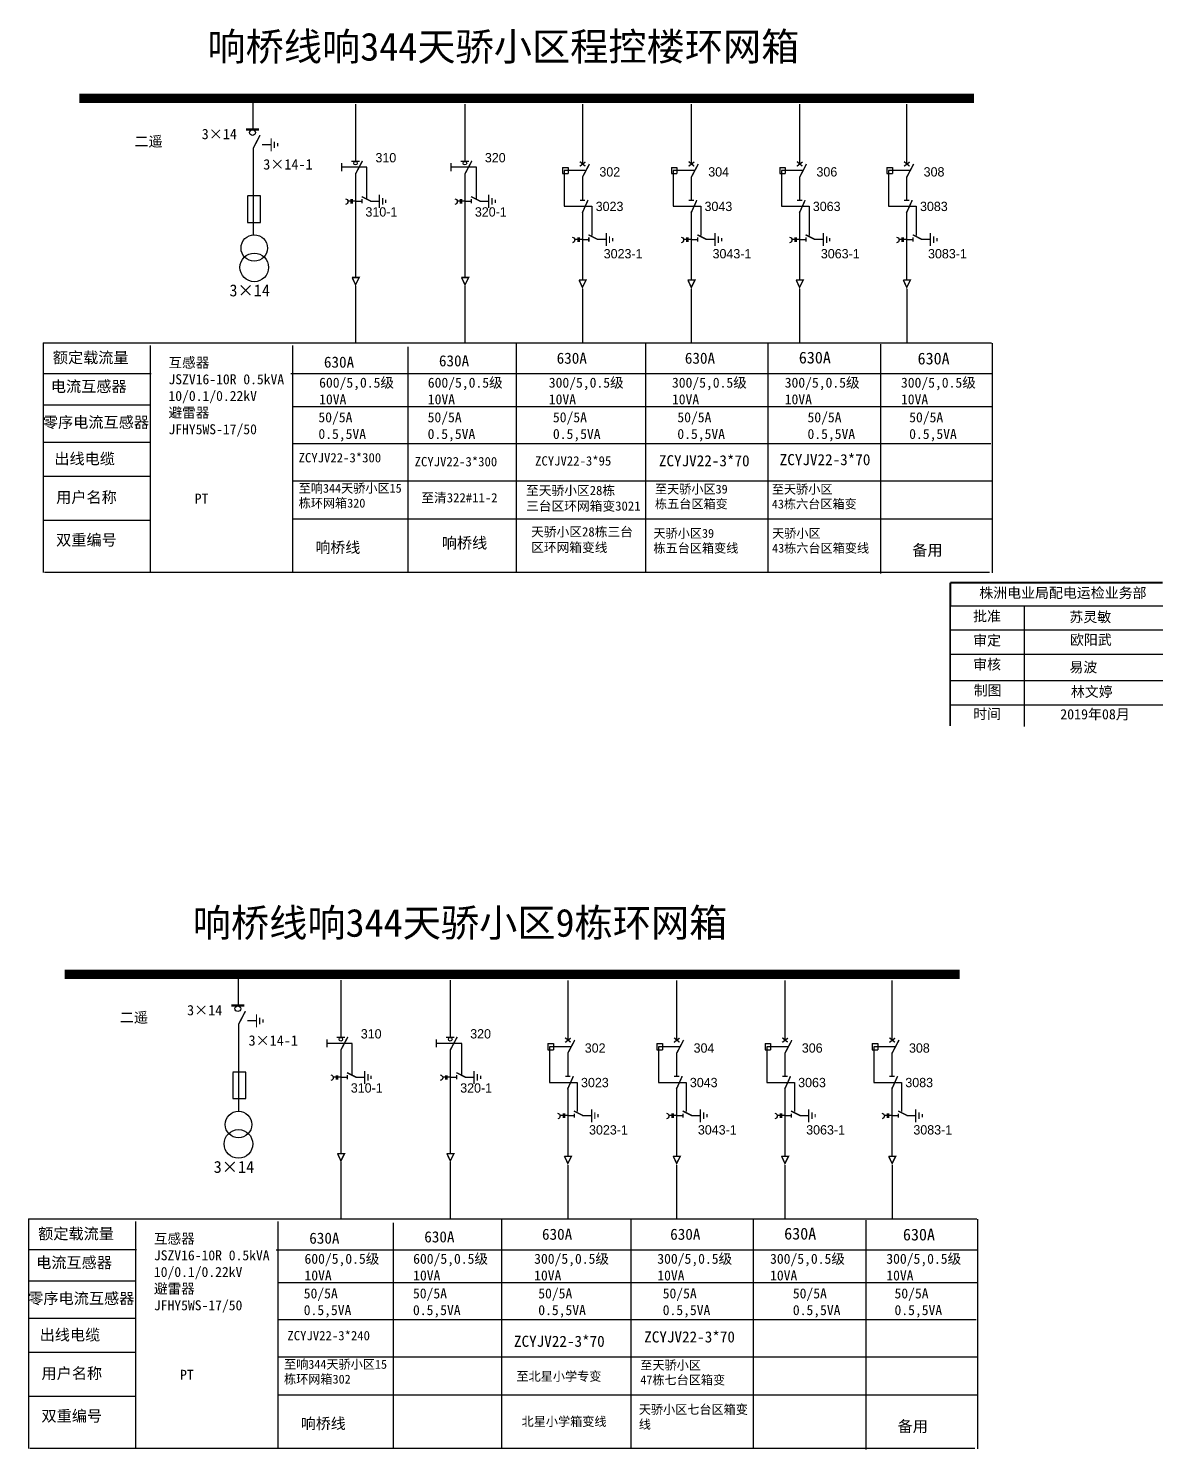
# Model space of a CAD drawing. Extents: x -183 to 78, y -256 to 3.
# Drawn here: x -181.1 to -59.5, y -148.9 to 3.4 of the extents above; entities that cross this region are included whole.
import ezdxf

# ---------------------------------------------------------------- set-up
doc = ezdxf.new("R2010")
doc.units = 0
doc.header["$LTSCALE"] = 0.774411
doc.linetypes.add('ACAD_ISO02W100', pattern=[15, 12, -3])
doc.linetypes.add('CENTER', pattern=[50.8, 31.75, -6.35, 6.35, -6.35])
doc.layers.get('0').update_dxf_attribs({"linetype": 'CONTINUOUS'})
doc.styles.add('hztxt_txtstyle_0.00_0_0', font='simkai.ttf')
doc.styles.add('hztxt_txtstyle_1.80_0_0', font='', dxfattribs={"height": 1.8, "bigfont": 'hztxt.shx'})
doc.styles.add('hztxt_txtstyle_2.70_0_0', font='simkai.ttf', dxfattribs={"height": 2.7})
doc.styles.add('KaiTi_txtstyle_0.95_0_0', font='simkai.ttf', dxfattribs={"height": 0.952327})
doc.styles.add('KaiTi_txtstyle_1.00_0_0', font='simkai.ttf', dxfattribs={"height": 1})
doc.styles.add('KaiTi_txtstyle_1.19_0_0', font='simkai.ttf', dxfattribs={"height": 1.190409})
doc.styles.add('KaiTi_txtstyle_100.00_0_0100', font='simkai.ttf', dxfattribs={"height": 100})
doc.styles.add('SimSun_txtstyle_1.09_0_0', font='', dxfattribs={"height": 1.0944})
doc.styles.add('SimSun_txtstyle_1.17_0_0', font='', dxfattribs={"height": 1.174299})
doc.styles.add('SimSun_txtstyle_3.00_0_0', font='', dxfattribs={"height": 3})
doc.styles.get("Standard").update_dxf_attribs({"font": '', "height": 2.5})
doc.styles.add('字体', font='', dxfattribs={"height": 2.5})
doc.styles.get('hztxt_txtstyle_1.80_0_0').set_extended_font_data('hztxt')
doc.styles.get('SimSun_txtstyle_1.09_0_0').set_extended_font_data('SimSun')
doc.styles.get('SimSun_txtstyle_1.17_0_0').set_extended_font_data('SimSun')
doc.styles.get('SimSun_txtstyle_3.00_0_0').set_extended_font_data('SimSun')
doc.styles.get('Standard').set_extended_font_data('SimSun')
doc.styles.get('字体').set_extended_font_data('SimSun')

# ---------------------------------------------------------------- blocks, each defined once
blk = doc.blocks.new('JD')
for points in [[(-2, 0.2), (-2, -0.2), (2, 0.2), (2, -0.2)], [(1, -1.2), (1, -0.8), (-1, -1.2), (-1, -0.8)], [(-0.5, -1.8), (-0.5, -2.2), (0.5, -1.8), (0.5, -2.2)]]:
    blk.add_trace(points)

msp = doc.modelspace()

# ---------------------------------------------------------------- linework, layer by layer
at = {"color": 0}
for p, q in [((-157.06, -4.12), (-157.06, -7.41)), ((-146.08, -4.73), (-146.08, -10.84)), ((-134.36, -4.73), (-134.36, -10.84)), ((-121.77, -4.76), (-121.77, -11.18)), ((-110.11, -4.76), (-110.11, -11.18)), ((-98.51, -4.76), (-98.51, -11.18)), ((-87.04, -4.76), (-87.04, -11.18)), ((-156.06, -9.08), (-155.12, -9.08)), ((-157.04, -9.45), (-157.04, -18.77)), ((-123.9, -11.52), (-123.3, -11.52)), ((-123.9, -11.52), (-123.9, -12.19)), ((-123.3, -11.52), (-123.3, -12.19)), ((-112.24, -11.52), (-111.64, -11.52)), ((-112.24, -11.52), (-112.24, -12.19)), ((-111.64, -11.52), (-111.64, -12.19)), ((-100.64, -11.52), (-100.05, -11.52)), ((-100.64, -11.52), (-100.64, -12.19)), ((-100.05, -11.52), (-100.05, -12.19)), ((-89.17, -11.52), (-88.57, -11.52)), ((-89.17, -11.52), (-89.17, -12.19)), ((-88.57, -11.52), (-88.57, -12.19)), ((-146.08, -12.2), (-146.08, -23.3)), ((-134.36, -12.2), (-134.36, -23.3)), ((-123.9, -12.19), (-123.3, -12.19)), ((-121.77, -12.54), (-121.77, -15.01)), ((-112.24, -12.19), (-111.64, -12.19)), ((-110.11, -12.54), (-110.11, -15.01)), ((-100.64, -12.19), (-100.05, -12.19)), ((-98.51, -12.54), (-98.51, -15.01)), ((-89.17, -12.19), (-88.57, -12.19)), ((-87.04, -12.54), (-87.04, -15.01)), ((-146.08, -15.15), (-145.38, -15.15)), ((-144.48, -15.13), (-143.54, -15.13)), ((-134.36, -15.15), (-133.67, -15.15)), ((-132.76, -15.13), (-131.82, -15.13)), ((-121.77, -16.25), (-121.77, -23.56)), ((-110.11, -16.25), (-110.11, -23.56)), ((-98.51, -16.25), (-98.51, -23.56)), ((-87.04, -16.25), (-87.04, -23.56)), ((-121.77, -19.25), (-121.08, -19.25)), ((-120.18, -19.23), (-119.24, -19.23)), ((-110.11, -19.25), (-109.42, -19.25)), ((-108.52, -19.23), (-107.58, -19.23)), ((-98.51, -19.25), (-97.82, -19.25)), ((-96.92, -19.23), (-95.98, -19.23)), ((-87.04, -19.25), (-86.35, -19.25)), ((-85.44, -19.23), (-84.5, -19.23)), ((-167.97, -33.63), (-179.45, -33.63)), ((-168.01, -37.01), (-179.5, -37.01)), ((-168.01, -40.99), (-179.5, -40.99)), ((-168.05, -44.63), (-179.54, -44.63)), ((-168.01, -49.36), (-179.5, -49.36)), ((-158.63, -98), (-158.63, -101.29)), ((-147.65, -98.6), (-147.65, -104.71)), ((-135.93, -98.6), (-135.93, -104.71)), ((-123.34, -98.64), (-123.34, -105.05)), ((-111.68, -98.64), (-111.68, -105.05)), ((-100.08, -98.64), (-100.08, -105.05)), ((-88.61, -98.64), (-88.61, -105.05)), ((-158.61, -103.32), (-158.61, -112.65)), ((-157.63, -102.95), (-156.69, -102.95)), ((-147.65, -106.08), (-147.65, -117.18)), ((-135.93, -106.08), (-135.93, -117.18)), ((-125.47, -105.4), (-125.47, -106.06)), ((-125.47, -105.4), (-124.87, -105.4)), ((-125.47, -106.06), (-124.87, -106.06)), ((-124.87, -105.4), (-124.87, -106.06)), ((-123.34, -106.41), (-123.34, -108.89)), ((-113.81, -105.4), (-113.81, -106.06)), ((-113.81, -105.4), (-113.21, -105.4)), ((-113.81, -106.06), (-113.21, -106.06)), ((-113.21, -105.4), (-113.21, -106.06)), ((-111.68, -106.41), (-111.68, -108.89)), ((-102.21, -105.4), (-102.21, -106.06)), ((-102.21, -105.4), (-101.61, -105.4)), ((-102.21, -106.06), (-101.61, -106.06)), ((-101.61, -105.4), (-101.61, -106.06)), ((-100.08, -106.41), (-100.08, -108.89)), ((-90.74, -105.4), (-90.74, -106.06)), ((-90.74, -105.4), (-90.14, -105.4)), ((-90.74, -106.06), (-90.14, -106.06)), ((-90.14, -105.4), (-90.14, -106.06)), ((-88.61, -106.41), (-88.61, -108.89)), ((-147.65, -109.02), (-146.95, -109.02)), ((-146.05, -109), (-145.11, -109)), ((-135.93, -109.02), (-135.24, -109.02)), ((-134.33, -109), (-133.39, -109)), ((-123.34, -110.13), (-123.34, -117.43)), ((-111.68, -110.13), (-111.68, -117.43)), ((-100.08, -110.13), (-100.08, -117.43)), ((-88.61, -110.13), (-88.61, -117.43)), ((-123.34, -113.13), (-122.65, -113.13)), ((-121.75, -113.11), (-120.8, -113.11)), ((-111.68, -113.13), (-110.99, -113.13)), ((-110.09, -113.11), (-109.15, -113.11)), ((-100.08, -113.13), (-99.39, -113.13)), ((-98.49, -113.11), (-97.55, -113.11)), ((-88.61, -113.13), (-87.92, -113.13)), ((-87.01, -113.11), (-86.07, -113.11)), ((-169.54, -127.5), (-181.02, -127.5)), ((-169.58, -130.88), (-181.07, -130.88)), ((-169.58, -134.87), (-181.07, -134.87)), ((-169.62, -138.51), (-181.11, -138.51)), ((-169.58, -143.24), (-181.07, -143.24))]:
    msp.add_line(p, q, dxfattribs=at)
at = {"color": 0, "linetype": 'ACAD_ISO02W100'}
for p, q in [((-121.47, -11.87), (-123.71, -11.87)), ((-123.71, -11.87), (-123.71, -15.68)), ((-109.81, -11.87), (-112.05, -11.87)), ((-112.05, -11.87), (-112.05, -15.68)), ((-98.21, -11.87), (-100.45, -11.87)), ((-100.45, -11.87), (-100.45, -15.68)), ((-86.74, -11.87), (-88.98, -11.87)), ((-88.98, -11.87), (-88.98, -15.68)), ((-123.71, -15.68), (-120.76, -15.68)), ((-120.76, -15.68), (-120.76, -18.82)), ((-112.05, -15.68), (-109.1, -15.68)), ((-109.1, -15.68), (-109.1, -18.82)), ((-100.45, -15.68), (-97.5, -15.68)), ((-97.5, -15.68), (-97.5, -18.82)), ((-88.98, -15.68), (-86.02, -15.68)), ((-86.02, -15.68), (-86.02, -18.82)), ((-125.28, -105.75), (-125.28, -109.56)), ((-123.04, -105.75), (-125.28, -105.75)), ((-113.62, -105.75), (-113.62, -109.56)), ((-111.38, -105.75), (-113.62, -105.75)), ((-102.02, -105.75), (-102.02, -109.56)), ((-99.78, -105.75), (-102.02, -105.75)), ((-88.31, -105.75), (-90.55, -105.75)), ((-90.55, -105.75), (-90.55, -109.56)), ((-125.28, -109.56), (-122.32, -109.56)), ((-122.32, -109.56), (-122.32, -112.7)), ((-113.62, -109.56), (-110.67, -109.56)), ((-110.67, -109.56), (-110.67, -112.7)), ((-102.02, -109.56), (-99.07, -109.56)), ((-99.07, -109.56), (-99.07, -112.7)), ((-90.55, -109.56), (-87.59, -109.56)), ((-87.59, -109.56), (-87.59, -112.7))]:
    msp.add_line(p, q, dxfattribs=at)
at = {"color": 0, "linetype": 'CENTER'}
for p, q in [((-146.07, -24.2), (-146.07, -30.34)), ((-134.35, -24.2), (-134.35, -30.34)), ((-121.77, -24.54), (-121.77, -30.3)), ((-110.11, -24.54), (-110.11, -30.3)), ((-98.51, -24.54), (-98.51, -30.3)), ((-87.03, -24.54), (-87.03, -30.3)), ((-147.64, -118.07), (-147.64, -124.21)), ((-135.92, -118.07), (-135.92, -124.21)), ((-123.33, -118.42), (-123.33, -124.18)), ((-111.68, -118.42), (-111.68, -124.18)), ((-100.08, -118.42), (-100.08, -124.18)), ((-88.6, -118.42), (-88.6, -124.18))]:
    msp.add_line(p, q, dxfattribs=at)
at = {"color": 0, "linetype": 'Continuous'}
for p, q in [((-179.52, -30.32), (-77.95, -30.32)), ((-179.48, -54.94), (-179.48, -30.32)), ((-128.85, -30.37), (-128.85, -54.93)), ((-101.92, -30.38), (-101.92, -54.95)), ((-77.89, -30.34), (-77.89, -54.96)), ((-168.07, -30.59), (-168.07, -54.94)), ((-152.83, -30.59), (-152.83, -54.94)), ((-140.47, -30.75), (-140.47, -54.92)), ((-89.84, -30.47), (-89.84, -55.03)), ((-153.01, -33.61), (-77.91, -33.61)), ((-152.83, -37.15), (-77.89, -37.15)), ((-82.36, -58.49), (-59.61, -58.49)), ((-74.47, -58.49), (-74.47, -71.43)), ((-82.36, -61.09), (-59.61, -61.09)), ((-82.36, -63.68), (-59.61, -63.68)), ((-82.36, -66.51), (-59.61, -66.51)), ((-82.36, -69.1), (-59.61, -69.1)), ((-181.09, -124.2), (-79.52, -124.2)), ((-181.05, -148.81), (-181.05, -124.2)), ((-169.64, -124.46), (-169.64, -148.81)), ((-154.4, -124.46), (-154.4, -148.81)), ((-142.04, -124.63), (-142.04, -148.8)), ((-130.42, -124.24), (-130.42, -148.81)), ((-103.49, -124.26), (-103.49, -148.83)), ((-91.4, -124.34), (-91.4, -148.91)), ((-79.46, -124.21), (-79.46, -148.83)), ((-154.58, -127.49), (-79.48, -127.49)), ((-154.4, -131.02), (-79.46, -131.02))]:
    msp.add_line(p, q, dxfattribs=at)
at = {"linetype": 'Continuous'}
for p, q in [((-115.02, -30.37), (-115.02, -54.93)), ((-152.83, -41.1), (-78.01, -41.1)), ((-152.83, -45.1), (-77.81, -45.1)), ((-152.83, -49.17), (-77.91, -49.17)), ((-78.17, -54.94), (-179.4, -54.94)), ((-116.59, -124.24), (-116.59, -148.81)), ((-154.4, -134.97), (-79.58, -134.97)), ((-154.4, -138.97), (-79.38, -138.97)), ((-154.4, -143.05), (-79.48, -143.05)), ((-79.74, -148.81), (-180.97, -148.81))]:
    msp.add_line(p, q, dxfattribs=at)
at = {"color": 0}
for points, const_width in [([(-175.65, -4.12), (-79.81, -4.12)], 0.998), ([(-157.81, -7.46), (-156.41, -7.46)], 0.238), ([(-157.04, -9.49), (-156.3, -8.07)], 0.15), ([(-146.52, -10.86), (-145.63, -10.86)], 0.15), ([(-146.08, -12.24), (-145.33, -10.82)], 0.15), ([(-134.8, -10.86), (-133.92, -10.86)], 0.15), ([(-134.36, -12.24), (-133.61, -10.82)], 0.15), ([(-122.05, -11.4), (-121.45, -10.94)], 0.15), ([(-122.05, -10.9), (-121.46, -11.39)], 0.15), ([(-121.77, -12.58), (-121.02, -11.16)], 0.15), ([(-110.39, -10.9), (-109.8, -11.39)], 0.15), ([(-110.4, -11.4), (-109.79, -10.94)], 0.15), ([(-110.11, -12.58), (-109.36, -11.16)], 0.15), ([(-98.79, -10.9), (-98.21, -11.39)], 0.15), ([(-98.8, -11.4), (-98.19, -10.94)], 0.15), ([(-98.51, -12.58), (-97.77, -11.16)], 0.15), ([(-87.32, -11.4), (-86.71, -10.94)], 0.15), ([(-87.32, -10.9), (-86.73, -11.39)], 0.15), ([(-87.04, -12.58), (-86.29, -11.16)], 0.15), ([(-145.42, -14.65), (-144.42, -15.15)], 0.15), ([(-145.38, -14.92), (-145.38, -15.38)], 0.15), ([(-133.7, -14.65), (-132.71, -15.15)], 0.15), ([(-133.67, -14.92), (-133.67, -15.38)], 0.15), ([(-122.04, -15.05), (-121.48, -15.05)], 0.15), ([(-121.8, -16.43), (-121.17, -15.02)], 0.15), ([(-110.38, -15.05), (-109.83, -15.05)], 0.15), ([(-110.14, -16.43), (-109.51, -15.02)], 0.15), ([(-98.78, -15.05), (-98.23, -15.05)], 0.15), ([(-98.54, -16.43), (-97.91, -15.02)], 0.15), ([(-87.31, -15.05), (-86.75, -15.05)], 0.15), ([(-87.07, -16.43), (-86.44, -15.02)], 0.15), ([(-121.12, -18.75), (-120.12, -19.25)], 0.15), ([(-121.08, -19.02), (-121.08, -19.48)], 0.15), ([(-109.46, -18.75), (-108.46, -19.25)], 0.15), ([(-109.42, -19.02), (-109.42, -19.48)], 0.15), ([(-97.86, -18.75), (-96.86, -19.25)], 0.15), ([(-97.82, -19.02), (-97.82, -19.48)], 0.15), ([(-86.38, -18.75), (-85.39, -19.25)], 0.15), ([(-86.35, -19.02), (-86.35, -19.48)], 0.15), ([(-146.44, -23.32), (-145.68, -23.32), (-146.07, -24.1), (-146.44, -23.31)], 0.15), ([(-134.73, -23.32), (-133.96, -23.32), (-134.35, -24.1), (-134.72, -23.31)], 0.15), ([(-122.14, -23.6), (-121.38, -23.6), (-121.77, -24.38), (-122.13, -23.59)], 0.15), ([(-110.48, -23.6), (-109.72, -23.6), (-110.11, -24.38), (-110.47, -23.59)], 0.15), ([(-98.88, -23.6), (-98.12, -23.6), (-98.51, -24.38), (-98.87, -23.59)], 0.15), ([(-87.41, -23.6), (-86.64, -23.6), (-87.03, -24.38), (-87.4, -23.59)], 0.15), ([(-177.22, -98), (-81.37, -98)], 0.998), ([(-159.38, -101.33), (-157.98, -101.33)], 0.238), ([(-158.61, -103.36), (-157.87, -101.94)], 0.15), ([(-148.09, -104.73), (-147.2, -104.73)], 0.15), ([(-147.65, -106.11), (-146.9, -104.69)], 0.15), ([(-136.37, -104.73), (-135.49, -104.73)], 0.15), ([(-135.93, -106.11), (-135.18, -104.69)], 0.15), ([(-123.62, -105.28), (-123.02, -104.82)], 0.15), ([(-123.62, -104.78), (-123.03, -105.26)], 0.15), ([(-123.34, -106.45), (-122.59, -105.03)], 0.15), ([(-111.96, -104.78), (-111.37, -105.26)], 0.15), ([(-111.97, -105.28), (-111.36, -104.82)], 0.15), ([(-111.68, -106.45), (-110.93, -105.03)], 0.15), ([(-100.36, -104.78), (-99.78, -105.26)], 0.15), ([(-100.37, -105.28), (-99.76, -104.82)], 0.15), ([(-100.08, -106.45), (-99.33, -105.03)], 0.15), ([(-88.89, -105.28), (-88.28, -104.82)], 0.15), ([(-88.89, -104.78), (-88.3, -105.26)], 0.15), ([(-88.61, -106.45), (-87.86, -105.03)], 0.15), ([(-146.99, -108.52), (-145.99, -109.02)], 0.15), ([(-146.95, -108.79), (-146.95, -109.25)], 0.15), ([(-135.27, -108.52), (-134.28, -109.02)], 0.15), ([(-135.24, -108.79), (-135.24, -109.25)], 0.15), ([(-123.61, -108.93), (-123.05, -108.93)], 0.15), ([(-123.37, -110.31), (-122.74, -108.9)], 0.15), ([(-111.95, -108.93), (-111.39, -108.93)], 0.15), ([(-111.71, -110.31), (-111.08, -108.9)], 0.15), ([(-100.35, -108.93), (-99.8, -108.93)], 0.15), ([(-100.11, -110.31), (-99.48, -108.9)], 0.15), ([(-88.88, -108.93), (-88.32, -108.93)], 0.15), ([(-88.64, -110.31), (-88.01, -108.9)], 0.15), ([(-122.69, -112.63), (-121.69, -113.13)], 0.15), ([(-111.03, -112.63), (-110.03, -113.13)], 0.15), ([(-99.43, -112.63), (-98.43, -113.13)], 0.15), ([(-87.95, -112.63), (-86.96, -113.13)], 0.15), ([(-122.65, -112.9), (-122.65, -113.36)], 0.15), ([(-110.99, -112.9), (-110.99, -113.36)], 0.15), ([(-99.39, -112.9), (-99.39, -113.36)], 0.15), ([(-87.92, -112.9), (-87.92, -113.36)], 0.15), ([(-148.01, -117.2), (-147.25, -117.2), (-147.64, -117.97), (-148, -117.19)], 0.15), ([(-136.3, -117.2), (-135.53, -117.2), (-135.92, -117.97), (-136.29, -117.19)], 0.15), ([(-123.71, -117.48), (-122.94, -117.48), (-123.33, -118.25), (-123.7, -117.47)], 0.15), ([(-112.05, -117.48), (-111.29, -117.48), (-111.68, -118.25), (-112.04, -117.47)], 0.15), ([(-100.45, -117.48), (-99.69, -117.48), (-100.08, -118.25), (-100.44, -117.47)], 0.15), ([(-88.97, -117.48), (-88.21, -117.48), (-88.6, -118.25), (-88.97, -117.47)], 0.15)]:
    msp.add_lwpolyline(points, dxfattribs=dict(at, const_width=const_width))
for points in [[(-147.59, -11.08), (-147.59, -11.92)], [(-135.87, -11.08), (-135.87, -11.92)], [(-157.64, -14.61), (-157.64, -17.41), (-156.25, -17.41), (-156.25, -14.58), (-157.64, -14.58)], [(-146.58, -15.14), (-146.9, -15.14)], [(-146.58, -14.93), (-146.58, -15.39)], [(-146.44, -14.93), (-146.44, -15.39)], [(-146.08, -15.14), (-146.44, -15.14)], [(-134.86, -15.14), (-135.18, -15.14)], [(-134.86, -14.93), (-134.86, -15.39)], [(-134.72, -14.93), (-134.72, -15.39)], [(-134.36, -15.14), (-134.72, -15.14)], [(-122.27, -19.24), (-122.59, -19.24)], [(-122.27, -19.03), (-122.27, -19.49)], [(-122.13, -19.03), (-122.13, -19.49)], [(-121.77, -19.24), (-122.13, -19.24)], [(-110.62, -19.24), (-110.93, -19.24)], [(-110.62, -19.03), (-110.62, -19.49)], [(-110.48, -19.03), (-110.48, -19.49)], [(-110.11, -19.24), (-110.48, -19.24)], [(-99.02, -19.24), (-99.33, -19.24)], [(-99.02, -19.03), (-99.02, -19.49)], [(-98.88, -19.03), (-98.88, -19.49)], [(-98.52, -19.24), (-98.88, -19.24)], [(-87.54, -19.24), (-87.86, -19.24)], [(-87.54, -19.03), (-87.54, -19.49)], [(-87.4, -19.03), (-87.4, -19.49)], [(-87.04, -19.24), (-87.4, -19.24)], [(-149.16, -104.96), (-149.16, -105.79)], [(-137.44, -104.96), (-137.44, -105.79)], [(-159.21, -108.49), (-159.21, -111.29), (-157.82, -111.29), (-157.82, -108.46), (-159.21, -108.46)], [(-148.15, -109.02), (-148.46, -109.02)], [(-148.15, -108.81), (-148.15, -109.26)], [(-148.01, -108.81), (-148.01, -109.26)], [(-147.65, -109.02), (-148.01, -109.02)], [(-136.43, -109.02), (-136.75, -109.02)], [(-136.43, -108.81), (-136.43, -109.26)], [(-136.29, -108.81), (-136.29, -109.26)], [(-135.93, -109.02), (-136.29, -109.02)], [(-123.84, -113.12), (-124.16, -113.12)], [(-123.84, -112.91), (-123.84, -113.37)], [(-123.7, -112.91), (-123.7, -113.37)], [(-123.34, -113.12), (-123.7, -113.12)], [(-112.18, -113.12), (-112.5, -113.12)], [(-112.18, -112.91), (-112.18, -113.37)], [(-112.04, -112.91), (-112.04, -113.37)], [(-111.68, -113.12), (-112.04, -113.12)], [(-100.59, -113.12), (-100.9, -113.12)], [(-100.59, -112.91), (-100.59, -113.37)], [(-100.45, -112.91), (-100.45, -113.37)], [(-100.08, -113.12), (-100.45, -113.12)], [(-89.11, -113.12), (-89.43, -113.12)], [(-89.11, -112.91), (-89.11, -113.37)], [(-88.97, -112.91), (-88.97, -113.37)], [(-88.61, -113.12), (-88.97, -113.12)]]:
    msp.add_lwpolyline(points, dxfattribs=at)
at = {"color": 0, "linetype": 'ACAD_ISO02W100'}
for points in [[(-144.85, -14.91), (-144.85, -11.5), (-147.59, -11.5)], [(-133.13, -14.91), (-133.13, -11.5), (-135.87, -11.5)], [(-146.42, -108.79), (-146.42, -105.38), (-149.16, -105.38)], [(-134.7, -108.79), (-134.7, -105.38), (-137.44, -105.38)]]:
    msp.add_lwpolyline(points, dxfattribs=at)
at = {"color": 0}
for points in [[(-147.16, -14.88, -0.877934), (-147.15, -15.49)], [(-135.45, -14.88, -0.877934), (-135.43, -15.49)], [(-122.86, -18.99, -0.877934), (-122.85, -19.59)], [(-111.2, -18.99, -0.877934), (-111.19, -19.59)], [(-99.6, -18.99, -0.877934), (-99.59, -19.59)], [(-88.12, -18.99, -0.877934), (-88.11, -19.59)], [(-148.73, -108.76, -0.877934), (-148.72, -109.37)], [(-137.01, -108.76, -0.877934), (-137, -109.37)], [(-124.43, -112.86, -0.877934), (-124.42, -113.47)], [(-112.77, -112.86, -0.877934), (-112.76, -113.47)], [(-101.17, -112.86, -0.877934), (-101.16, -113.47)], [(-89.69, -112.86, -0.877934), (-89.68, -113.47)]]:
    msp.add_lwpolyline(points, format="xyb", dxfattribs=at)
at = {"color": 0, "linetype": 'Continuous', "const_width": 0.182}
for points in [[(-82.36, -56.02), (-82.38, -71.38)], [(-82.36, -56.02), (-59.61, -56.02)]]:
    msp.add_lwpolyline(points, dxfattribs=at)
at = {"color": 0}
for centre, radius in [((-157.11, -7.79), 0.305), ((-146.08, -11.07), 0.192), ((-134.36, -11.07), 0.192), ((-158.68, -101.67), 0.305), ((-147.65, -104.94), 0.192), ((-135.93, -104.94), 0.192)]:
    msp.add_circle(centre, radius, dxfattribs=at)
at = {"color": 0, "linetype": 'Continuous'}
for centre, radius in [((-156.92, -20.16), 1.42), ((-156.92, -22.24), 1.53), ((-158.61, -114.08), 1.42), ((-158.61, -116.16), 1.53)]:
    msp.add_circle(centre, radius, dxfattribs=at)

# ---------------------------------------------------------------- block references
at = {"color": 0, "xscale": 0.3494655254594932, "yscale": 0.3494655254594932, "zscale": 0.3494655254595134, "rotation": 90}
for p in [(-155.11, -9.1), (-143.53, -15.16), (-131.81, -15.16), (-119.22, -19.26), (-107.56, -19.26), (-95.97, -19.26), (-84.49, -19.26), (-156.68, -102.98), (-145.1, -109.03), (-133.38, -109.03), (-120.79, -113.14), (-109.13, -113.14), (-97.54, -113.14), (-86.06, -113.14)]:
    msp.add_blockref('JD', p, dxfattribs=at)

# ---------------------------------------------------------------- texts
at = {"color": 0, "linetype": 'Continuous', "style": 'hztxt_txtstyle_2.70_0_0'}
for s, p in [('3×14', (-162.55, -8.5)), ('3×14-1', (-155.96, -11.75)), ('3×14', (-164.12, -102.38)), ('3×14-1', (-157.53, -105.63))]:
    msp.add_text(s, height=1.109, dxfattribs=at).set_placement(p)
at = {"color": 0, "style": 'hztxt_txtstyle_1.80_0_0'}
for s, p in [('310', (-143.94, -10.98)), ('320', (-132.22, -10.98)), ('302', (-119.95, -12.5)), ('304', (-108.29, -12.5)), ('306', (-96.7, -12.5)), ('308', (-85.22, -12.5)), ('3023', (-120.35, -16.2)), ('3043', (-108.69, -16.2)), ('3063', (-97.09, -16.2)), ('3083', (-85.61, -16.2)), ('310-1', (-145.01, -16.79)), ('320-1', (-133.29, -16.79)), ('3023-1', (-119.49, -21.27)), ('3043-1', (-107.83, -21.27)), ('3063-1', (-96.23, -21.27)), ('3083-1', (-84.75, -21.27)), ('310', (-145.51, -104.86)), ('320', (-133.79, -104.86)), ('302', (-121.52, -106.38)), ('304', (-109.86, -106.38)), ('306', (-98.27, -106.38)), ('308', (-86.79, -106.38)), ('3023', (-121.92, -110.08)), ('3043', (-110.26, -110.08)), ('3063', (-98.66, -110.08)), ('3083', (-87.18, -110.08)), ('310-1', (-146.58, -110.66)), ('320-1', (-134.86, -110.66)), ('3023-1', (-121.06, -115.15)), ('3043-1', (-109.4, -115.15)), ('3063-1', (-97.8, -115.15)), ('3083-1', (-86.32, -115.15))]:
    msp.add_text(s, height=0.998, dxfattribs=at).set_placement(p)
at = {"color": 0}
for p in [(-159.58, -25.34), (-161.27, -119.26)]:
    msp.add_text('3×14', height=1.277, dxfattribs=at).set_placement(p)
at = {"color": 7, "linetype": 'Continuous', "attachment_point": 1}
for s, insert, char_height, width, style in [('响桥线响344天骄小区程控楼环网箱', (-161.94, 2.92), 3, 85.7498, 'SimSun_txtstyle_3.00_0_0'), ('ZCYJV22-3*300', (-152.17, -42.13), 1, 19.191, 'KaiTi_txtstyle_1.00_0_0'), ('ZCYJV22-3*300', (-139.74, -42.55), 1, 19.191, 'KaiTi_txtstyle_1.00_0_0'), ('ZCYJV22-3*95', (-126.84, -42.47), 1, 19.191, 'KaiTi_txtstyle_1.00_0_0'), ('ZCYJV22-3*70', (-113.58, -42.36), 1.1904, 19.191, 'KaiTi_txtstyle_1.19_0_0'), ('ZCYJV22-3*70', (-100.64, -42.24), 1.1904, 19.191, 'KaiTi_txtstyle_1.19_0_0'), ('{\\fSimSun|b0|i0|c134|p2;至响344天骄小区15栋环网箱320}', (-152.16, -45.43), 0.9523, 11.7196, 'KaiTi_txtstyle_0.95_0_0'), ('至天骄小区39^J栋五台区箱变', (-114, -45.52), 0.9523, 11.7196, 'KaiTi_txtstyle_0.95_0_0'), ('{\\fSimSun|b0|i0|c134|p2;至天骄小区^J43栋六台区箱变}', (-101.48, -45.53), 0.9523, 11.7196, 'KaiTi_txtstyle_0.95_0_0'), ('天骄小区28栋三台^M^J区环网箱变线', (-127.27, -50.07), 1, 19.191, 'KaiTi_txtstyle_1.00_0_0'), ('天骄小区39^J栋五台区箱变线', (-114.16, -50.26), 0.9523, 11.7196, 'KaiTi_txtstyle_0.95_0_0'), ('{\\fSimSun|b0|i0|c134|p2;天骄小区^J43栋六台区箱变线}', (-101.45, -50.26), 0.9523, 11.7196, 'KaiTi_txtstyle_0.95_0_0'), ('响桥线', (-150.37, -51.65), 1.174, 11.7342, 'SimSun_txtstyle_1.17_0_0'), ('响桥线', (-136.84, -51.16), 1.19, 19.191, 'KaiTi_txtstyle_1.19_0_0'), ('{\\fSimSun|b0|i0|c134|p2;林文婷}', (-69.45, -67.16), 1.0944, 8.5588, 'SimSun_txtstyle_1.09_0_0'), ('2019年08月', (-70.59, -69.57), 1.094, 16.0081, 'SimSun_txtstyle_1.09_0_0'), ('响桥线响344天骄小区9栋环网箱', (-163.51, -90.96), 3, 85.7498, 'SimSun_txtstyle_3.00_0_0'), ('ZCYJV22-3*240', (-153.37, -136.2), 1, 19.191, 'KaiTi_txtstyle_1.00_0_0'), ('ZCYJV22-3*70', (-129.1, -136.71), 1.1904, 19.191, 'KaiTi_txtstyle_1.19_0_0'), ('ZCYJV22-3*70', (-115.15, -136.24), 1.1904, 19.191, 'KaiTi_txtstyle_1.19_0_0'), ('{\\fSimSun|b0|i0|c134|p2;至响344天骄小区15栋环网箱302}', (-153.73, -139.3), 0.9523, 11.7196, 'KaiTi_txtstyle_0.95_0_0'), ('至天骄小区^J47栋七台区箱变', (-115.57, -139.39), 0.9523, 11.7196, 'KaiTi_txtstyle_0.95_0_0'), ('至北星小学专变', (-128.83, -140.59), 0.952, 11.7196, 'KaiTi_txtstyle_0.95_0_0'), ('天骄小区七台区箱变线', (-115.73, -144.14), 0.952, 11.7196, 'KaiTi_txtstyle_0.95_0_0'), ('响桥线', (-151.93, -145.53), 1.174, 11.7342, 'SimSun_txtstyle_1.17_0_0'), ('北星小学箱变线', (-128.28, -145.43), 0.952, 11.7196, 'KaiTi_txtstyle_0.95_0_0')]:
    msp.add_mtext(s, dxfattribs=dict(at, insert=insert, char_height=char_height, width=width, style=style))
at = {"color": 0, "linetype": 'Continuous', "attachment_point": 1}
for s, insert, char_height, width, style in [('{\\fSimSun|b0|i0|c134|p2;二遥}', (-169.76, -8.18), 1.1094, 17.8852, 'hztxt_txtstyle_2.70_0_0'), ('{\\fSimSun|b0|i0|c134|p2;额定载流量}', (-178.5, -31.3), 1.1904, 19.191, 'hztxt_txtstyle_2.70_0_0'), ('\\A1;{\\fSimSun|b0|i0|c134|p2;互感器\\PJSZV16-10R 0.5kVA\\P10/0.1/0.22kV\\P避雷器\\PJFHY5WS-17/50}', (-166.11, -31.9), 1.0714, 19.7554, 'hztxt_txtstyle_2.70_0_0'), ('{\\fSimSun|b0|i0|c134|p2;630A}', (-149.46, -31.79), 1.1904, 19.191, 'hztxt_txtstyle_2.70_0_0'), ('{\\fSimSun|b0|i0|c134|p2;630A}', (-137.14, -31.65), 1.1904, 19.191, 'hztxt_txtstyle_2.70_0_0'), ('{\\fSimSun|b0|i0|c134|p2;630A}', (-124.53, -31.37), 1.1904, 19.191, 'hztxt_txtstyle_2.70_0_0'), ('{\\fSimSun|b0|i0|c134|p2;630A}', (-110.8, -31.37), 1.1904, 19.191, 'hztxt_txtstyle_2.70_0_0'), ('{\\fSimSun|b0|i0|c134|p2;630A}', (-98.59, -31.27), 1.2616, 10.1442, 'hztxt_txtstyle_0.00_0_0'), ('{\\fSimSun|b0|i0|c134|p2;630A}', (-85.87, -31.37), 1.2616, 10.1442, 'hztxt_txtstyle_0.00_0_0'), ('{\\fSimSun|b0|i0|c134|p2;电流互感器}', (-178.71, -34.39), 1.1904, 19.191, 'hztxt_txtstyle_2.70_0_0'), ('\\A1;{\\fSimSun|b0|i0|c134|p2;600/5,0.5级\\P10VA}', (-149.97, -34.05), 1.0714, 19.7554, 'hztxt_txtstyle_2.70_0_0'), ('\\A1;{\\fSimSun|b0|i0|c134|p2;600/5,0.5级\\P10VA}', (-138.33, -34.05), 1.0714, 19.7554, 'hztxt_txtstyle_2.70_0_0'), ('\\A1;{\\fSimSun|b0|i0|c134|p2;300/5,0.5级\\P10VA}', (-125.37, -34.05), 1.0714, 19.7554, 'hztxt_txtstyle_2.70_0_0'), ('\\A1;{\\fSimSun|b0|i0|c134|p2;300/5,0.5级\\P10VA}', (-112.18, -34.05), 1.0714, 19.7554, 'hztxt_txtstyle_2.70_0_0'), ('\\A1;{\\fSimSun|b0|i0|c134|p2;300/5,0.5级\\P10VA}', (-100.1, -34.05), 1.0714, 19.7554, 'hztxt_txtstyle_2.70_0_0'), ('\\A1;{\\fSimSun|b0|i0|c134|p2;300/5,0.5级\\P10VA}', (-87.65, -34.05), 1.0714, 19.7554, 'hztxt_txtstyle_2.70_0_0'), ('{\\fSimSun|b0|i0|c134|p2;零序电流互感器}', (-179.56, -38.23), 1.1904, 19.191, 'hztxt_txtstyle_2.70_0_0'), ('{\\fSimSun|b0|i0|c134|p2;50/5A\\P0.5,5VA}', (-150.05, -37.76), 1.0714, 19.191, 'hztxt_txtstyle_2.70_0_0'), ('{\\fSimSun|b0|i0|c134|p2;50/5A\\P0.5,5VA}', (-138.35, -37.76), 1.0714, 19.191, 'hztxt_txtstyle_2.70_0_0'), ('{\\fSimSun|b0|i0|c134|p2;50/5A\\P0.5,5VA}', (-97.66, -37.76), 1.0714, 19.191, 'hztxt_txtstyle_2.70_0_0'), ('{\\fSimSun|b0|i0|c134|p2;50/5A\\P0.5,5VA}', (-86.77, -37.76), 1.0714, 19.191, 'hztxt_txtstyle_2.70_0_0'), ('{\\fSimSun|b0|i0|c134|p2;出线电缆}', (-178.34, -42.14), 1.1904, 19.191, 'hztxt_txtstyle_2.70_0_0'), ('{\\fSimSun|b0|i0|c134|p2;用户名称}', (-178.14, -46.27), 1.1904, 19.191, 'hztxt_txtstyle_2.70_0_0'), ('{\\fSimSun|b0|i0|c134|p2;PT}', (-163.3, -46.48), 1.0756, 8.368, 'hztxt_txtstyle_0.00_0_0'), ('{\\fSimSun|b0|i0|c134|p2;双重编号}', (-178.14, -50.84), 1.1904, 19.191, 'hztxt_txtstyle_2.70_0_0'), ('{\\fSimSun|b0|i0|c134|p2;备用}', (-86.44, -51.94), 1.1904, 19.191, 'hztxt_txtstyle_2.70_0_0'), ('株洲电业局配电运检业务部', (-79.26, -56.56), 1.0944, 29.9201, '字体'), ('{\\fKaiTi_GB2312|b0|i0|c134|p49;批准}', (-79.92, -59.06), 1.0944, 8.5588, '字体'), ('苏灵敏', (-69.61, -59.15), 1.094, 8.5588, '字体'), ('\\f\uffbfﾬￌﾣﾤ_GB2312|b0|i0|c134|p49;审定', (-79.92, -61.66), 1.0944, 8.5588, '字体'), ('欧阳武', (-69.55, -61.59), 1.094, 8.5588, '字体'), ('\\f\uffbfﾬￌﾣﾤ_GB2312|b0|i0|c134|p49;审核', (-79.92, -64.23), 1.0944, 8.5588, '字体'), ('易波', (-69.61, -64.53), 1.094, 8.5588, '字体'), ('\\f\uffbfﾬￌﾣﾤ_GB2312|b0|i0|c134|p49;制图', (-79.86, -67.01), 1.0944, 8.5588, '字体'), ('\\f\uffbfﾬￌﾣﾤ_GB2312|b0|i0|c134|p49;时间', (-79.92, -69.53), 1.0944, 8.5588, '字体'), ('{\\fSimSun|b0|i0|c134|p2;二遥}', (-171.33, -102.05), 1.1094, 17.8852, 'hztxt_txtstyle_2.70_0_0'), ('{\\fSimSun|b0|i0|c134|p2;额定载流量}', (-180.07, -125.18), 1.1904, 19.191, 'hztxt_txtstyle_2.70_0_0'), ('\\A1;{\\fSimSun|b0|i0|c134|p2;互感器\\PJSZV16-10R 0.5kVA\\P10/0.1/0.22kV\\P避雷器\\PJFHY5WS-17/50}', (-167.67, -125.77), 1.0714, 19.7554, 'hztxt_txtstyle_2.70_0_0'), ('{\\fSimSun|b0|i0|c134|p2;630A}', (-151.03, -125.66), 1.1904, 19.191, 'hztxt_txtstyle_2.70_0_0'), ('{\\fSimSun|b0|i0|c134|p2;630A}', (-138.71, -125.52), 1.1904, 19.191, 'hztxt_txtstyle_2.70_0_0'), ('{\\fSimSun|b0|i0|c134|p2;630A}', (-126.1, -125.24), 1.1904, 19.191, 'hztxt_txtstyle_2.70_0_0'), ('{\\fSimSun|b0|i0|c134|p2;630A}', (-112.37, -125.24), 1.1904, 19.191, 'hztxt_txtstyle_2.70_0_0'), ('{\\fSimSun|b0|i0|c134|p2;630A}', (-100.16, -125.14), 1.2616, 10.1442, 'hztxt_txtstyle_0.00_0_0'), ('{\\fSimSun|b0|i0|c134|p2;630A}', (-87.44, -125.24), 1.2616, 10.1442, 'hztxt_txtstyle_0.00_0_0'), ('\\A1;{\\fSimSun|b0|i0|c134|p2;600/5,0.5级\\P10VA}', (-151.54, -127.93), 1.0714, 19.7554, 'hztxt_txtstyle_2.70_0_0'), ('\\A1;{\\fSimSun|b0|i0|c134|p2;600/5,0.5级\\P10VA}', (-139.9, -127.93), 1.0714, 19.7554, 'hztxt_txtstyle_2.70_0_0'), ('\\A1;{\\fSimSun|b0|i0|c134|p2;300/5,0.5级\\P10VA}', (-126.94, -127.93), 1.0714, 19.7554, 'hztxt_txtstyle_2.70_0_0'), ('\\A1;{\\fSimSun|b0|i0|c134|p2;300/5,0.5级\\P10VA}', (-113.75, -127.93), 1.0714, 19.7554, 'hztxt_txtstyle_2.70_0_0'), ('\\A1;{\\fSimSun|b0|i0|c134|p2;300/5,0.5级\\P10VA}', (-101.67, -127.93), 1.0714, 19.7554, 'hztxt_txtstyle_2.70_0_0'), ('\\A1;{\\fSimSun|b0|i0|c134|p2;300/5,0.5级\\P10VA}', (-89.22, -127.93), 1.0714, 19.7554, 'hztxt_txtstyle_2.70_0_0'), ('{\\fSimSun|b0|i0|c134|p2;电流互感器}', (-180.28, -128.27), 1.1904, 19.191, 'hztxt_txtstyle_2.70_0_0'), ('{\\fSimSun|b0|i0|c134|p2;零序电流互感器}', (-181.13, -132.11), 1.1904, 19.191, 'hztxt_txtstyle_2.70_0_0'), ('{\\fSimSun|b0|i0|c134|p2;50/5A\\P0.5,5VA}', (-151.62, -131.64), 1.0714, 19.191, 'hztxt_txtstyle_2.70_0_0'), ('{\\fSimSun|b0|i0|c134|p2;50/5A\\P0.5,5VA}', (-139.92, -131.64), 1.0714, 19.191, 'hztxt_txtstyle_2.70_0_0'), ('{\\fSimSun|b0|i0|c134|p2;50/5A\\P0.5,5VA}', (-99.23, -131.64), 1.0714, 19.191, 'hztxt_txtstyle_2.70_0_0'), ('{\\fSimSun|b0|i0|c134|p2;50/5A\\P0.5,5VA}', (-88.34, -131.64), 1.0714, 19.191, 'hztxt_txtstyle_2.70_0_0'), ('{\\fSimSun|b0|i0|c134|p2;出线电缆}', (-179.91, -136.02), 1.1904, 19.191, 'hztxt_txtstyle_2.70_0_0'), ('{\\fSimSun|b0|i0|c134|p2;用户名称}', (-179.71, -140.14), 1.1904, 19.191, 'hztxt_txtstyle_2.70_0_0'), ('{\\fSimSun|b0|i0|c134|p2;PT}', (-164.87, -140.36), 1.0756, 8.368, 'hztxt_txtstyle_0.00_0_0'), ('{\\fSimSun|b0|i0|c134|p2;双重编号}', (-179.71, -144.71), 1.1904, 19.191, 'hztxt_txtstyle_2.70_0_0'), ('{\\fSimSun|b0|i0|c134|p2;备用}', (-88.01, -145.82), 1.1904, 19.191, 'hztxt_txtstyle_2.70_0_0')]:
    msp.add_mtext(s, dxfattribs=dict(at, insert=insert, char_height=char_height, width=width, style=style))
at = {"linetype": 'Continuous', "char_height": 1.0714, "width": 19.191, "attachment_point": 1, "style": 'hztxt_txtstyle_2.70_0_0'}
for insert in [(-124.93, -37.76), (-111.6, -37.76), (-126.5, -131.64), (-113.17, -131.64)]:
    msp.add_mtext('{\\fSimSun|b0|i0|c134|p2;50/5A\\P0.5,5VA}', dxfattribs=dict(at, insert=insert))
at = {"color": 7, "linetype": 'Continuous', "lineweight": 30, "ltscale": 0.98208, "insert": (-127.81, -45.64), "char_height": 1, "attachment_point": 1, "style": 'KaiTi_txtstyle_100.00_0_0100'}
msp.add_mtext('至天骄小区28栋^J三台区环网箱变3021', dxfattribs=at)
at = {"color": 7, "linetype": 'Continuous', "lineweight": 30, "ltscale": 0.636388, "insert": (-139.03, -46.42), "char_height": 1, "attachment_point": 1, "style": 'KaiTi_txtstyle_100.00_0_0100'}
msp.add_mtext('至清322#11-2', dxfattribs=at)

doc.saveas('drawing.dxf')
